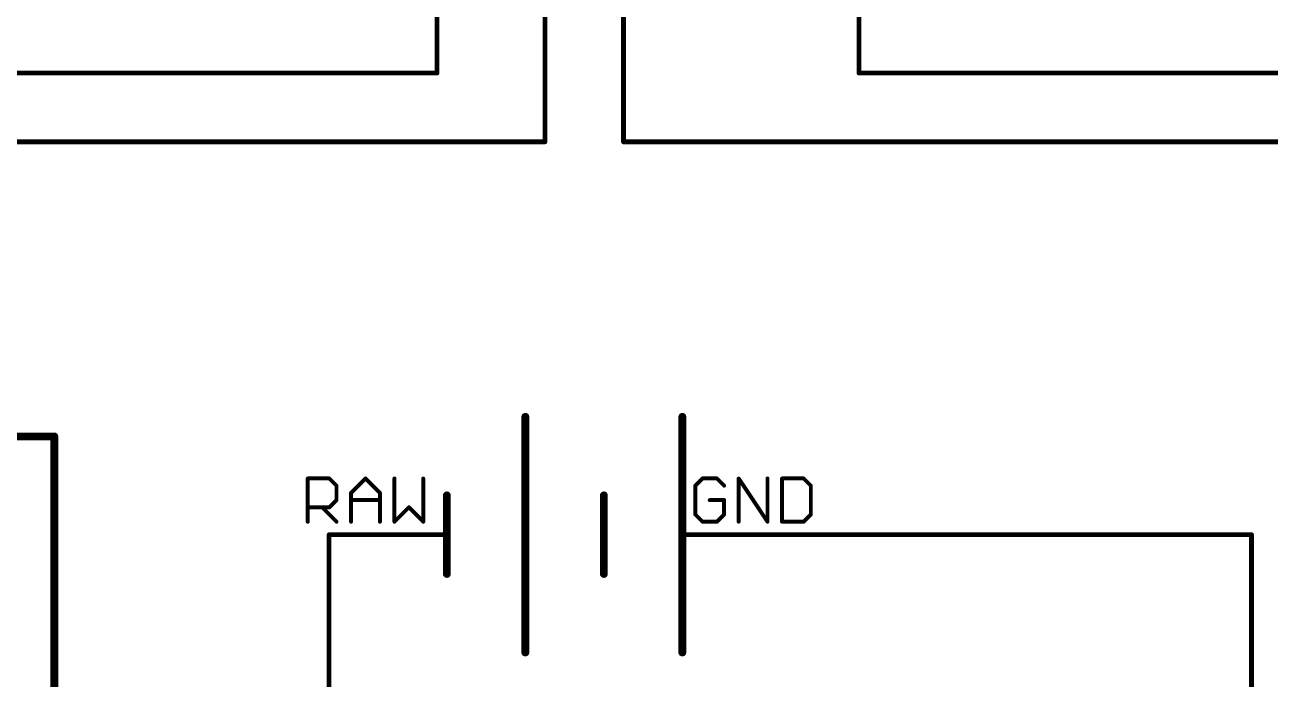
# Model space of a CAD drawing. Extents: x -4 to 257, y -4 to 175.
# Drawn here: x 105.41 to 145.7, y 110.58 to 131.73 of the extents above; entities that cross this region are included whole.
import ezdxf

# ---------------------------------------------------------------- set-up
doc = ezdxf.new("R2010")
doc.units = 0
for name, color, linetype in [('91', 94, 'CONTINUOUS'), ('94', 14, 'CONTINUOUS'), ('95', 251, 'CONTINUOUS')]:
    doc.layers.add(name, color=color, linetype=linetype)

msp = doc.modelspace()

# ---------------------------------------------------------------- linework, layer by layer
at = {"layer": '91', "const_width": 0.1524}
for points in [[(118.745, 130.175), (118.745, 154.305)], [(132.3975, 154.305), (132.3975, 130.175)], [(122.2375, 127.9525), (122.2375, 137.795)], [(124.7775, 137.795), (124.7775, 127.9525)], [(80.9625, 130.175), (118.745, 130.175)], [(132.3975, 130.175), (152.7175, 130.175)], [(82.8675, 127.9525), (122.2375, 127.9525)], [(124.7775, 127.9525), (150.495, 127.9525)], [(115.2525, 108.2675), (115.2525, 115.2525)], [(115.2525, 115.2525), (116.5225, 115.2525)], [(145.0975, 115.2525), (129.2225, 115.2525)], [(145.0975, 109.855), (145.0975, 115.2525)]]:
    msp.add_lwpolyline(points, dxfattribs=at)
at = {"layer": '91', "const_width": 0.0762}
for points in [[(118.7069, 130.175, 1), (118.7831, 130.175)], [(118.745, 130.1369, 1), (118.745, 130.2131)], [(132.3975, 130.2131, 1), (132.3975, 130.1369)], [(132.3594, 130.175, 1), (132.4356, 130.175)], [(122.1994, 127.9525, 1), (122.2756, 127.9525)], [(122.2375, 127.9144, 1), (122.2375, 127.9906)], [(124.7775, 127.9906, 1), (124.7775, 127.9144)], [(124.7394, 127.9525, 1), (124.8156, 127.9525)], [(115.2906, 115.2525, 1), (115.2144, 115.2525)], [(115.2525, 115.2906, 1), (115.2525, 115.2144)], [(116.5225, 115.2144, 1), (116.5225, 115.2906)], [(129.2225, 115.2906, 1), (129.2225, 115.2144)], [(145.1356, 115.2525, 1), (145.0594, 115.2525)], [(145.0975, 115.2144, 1), (145.0975, 115.2906)]]:
    msp.add_lwpolyline(points, format="xyb", dxfattribs=at)
at = {"layer": '94'}
for points, const_width in [([(121.6025, 111.4425), (121.6025, 119.0625)], 0.254), ([(126.6825, 111.4425), (126.6825, 119.0625)], 0.254), ([(106.3625, 118.4275), (88.5825, 118.4275)], 0.254), ([(106.3625, 77.7875), (106.3625, 118.4275)], 0.254), ([(119.0625, 113.9825), (119.0625, 116.5225)], 0.254), ([(124.1425, 113.9825), (124.1425, 116.5225)], 0.254), ([(116.5225, 115.2525), (119.0625, 115.2525)], 0.1524), ([(129.2225, 115.2525), (126.6825, 115.2525)], 0.1524)]:
    msp.add_lwpolyline(points, dxfattribs=dict(at, const_width=const_width))
for points, const_width in [([(121.666, 119.0625, 1), (121.539, 119.0625)], 0.127), ([(126.746, 119.0625, 1), (126.619, 119.0625)], 0.127), ([(106.426, 118.4275, 1), (106.299, 118.4275)], 0.127), ([(106.3625, 118.364, 1), (106.3625, 118.491)], 0.127), ([(119.126, 116.5225, 1), (118.999, 116.5225)], 0.127), ([(124.206, 116.5225, 1), (124.079, 116.5225)], 0.127), ([(116.5225, 115.2906, 1), (116.5225, 115.2144)], 0.0762), ([(119.0625, 115.2144, 1), (119.0625, 115.2906)], 0.0762), ([(126.6825, 115.2906, 1), (126.6825, 115.2144)], 0.0762), ([(129.2225, 115.2144, 1), (129.2225, 115.2906)], 0.0762), ([(118.999, 113.9825, 1), (119.126, 113.9825)], 0.127), ([(124.079, 113.9825, 1), (124.206, 113.9825)], 0.127), ([(121.539, 111.4425, 1), (121.666, 111.4425)], 0.127), ([(126.619, 111.4425, 1), (126.746, 111.4425)], 0.127)]:
    msp.add_lwpolyline(points, format="xyb", dxfattribs=dict(at, const_width=const_width))
at = {"layer": '95', "const_width": 0.127}
for points in [[(114.5606, 115.6716), (114.5606, 117.0698)], [(114.5606, 117.0698), (115.2597, 117.0698)], [(115.2597, 117.0698), (115.4927, 116.8368)], [(115.4927, 116.8368), (115.4927, 116.3707)], [(115.9638, 116.6037), (116.4299, 117.0698)], [(116.4299, 117.0698), (116.896, 116.6037)], [(117.3671, 117.0698), (117.3671, 115.6716)], [(118.2992, 115.6716), (118.2992, 117.0698)], [(127.3346, 117.0698), (127.1016, 116.8368)], [(127.1016, 116.8368), (127.1016, 115.9046)], [(127.8007, 117.0698), (127.3346, 117.0698)], [(128.0337, 116.8368), (127.8007, 117.0698)], [(128.5049, 115.6716), (128.5049, 117.0698)], [(128.5049, 117.0698), (129.437, 115.6716)], [(129.437, 115.6716), (129.437, 117.0698)], [(129.9082, 117.0698), (129.9082, 115.6716)], [(130.6073, 117.0698), (129.9082, 117.0698)], [(130.8403, 116.8368), (130.6073, 117.0698)], [(130.8403, 115.9046), (130.8403, 116.8368)], [(115.9638, 115.6716), (115.9638, 116.6037)], [(116.896, 116.6037), (116.896, 115.6716)], [(115.2597, 116.1377), (114.5606, 116.1377)], [(115.0266, 116.1377), (115.4927, 115.6716)], [(115.4927, 116.3707), (115.2597, 116.1377)], [(115.9638, 116.3707), (116.896, 116.3707)], [(117.3671, 115.6716), (117.8332, 116.1377)], [(117.8332, 116.1377), (118.2992, 115.6716)], [(128.0337, 116.3707), (127.5677, 116.3707)], [(128.0337, 115.9046), (128.0337, 116.3707)], [(127.1016, 115.9046), (127.3346, 115.6716)], [(127.3346, 115.6716), (127.8007, 115.6716)], [(127.8007, 115.6716), (128.0337, 115.9046)], [(129.9082, 115.6716), (130.6073, 115.6716)], [(130.6073, 115.6716), (130.8403, 115.9046)]]:
    msp.add_lwpolyline(points, dxfattribs=at)
at = {"layer": '95', "const_width": 0.0635}
for points in [[(114.5923, 117.0698, 1), (114.5288, 117.0698)], [(114.5606, 117.1015, 1), (114.5606, 117.038)], [(115.2821, 117.0922, 1), (115.2372, 117.0473)], [(115.2597, 117.038, 1), (115.2597, 117.1015)], [(115.5244, 116.8368, 1), (115.4609, 116.8368)], [(115.4702, 116.8143, 1), (115.5151, 116.8592)], [(116.4524, 117.0922, 1), (116.4075, 117.0473)], [(116.4524, 117.0473, 1), (116.4075, 117.0922)], [(117.3989, 117.0698, 1), (117.3354, 117.0698)], [(118.331, 117.0698, 1), (118.2675, 117.0698)], [(127.0791, 116.8592, 1), (127.1241, 116.8143)], [(127.1334, 116.8368, 1), (127.0699, 116.8368)], [(127.3346, 117.1015, 1), (127.3346, 117.038)], [(127.3571, 117.0473, 1), (127.3122, 117.0922)], [(127.8231, 117.0922, 1), (127.7782, 117.0473)], [(127.8007, 117.038, 1), (127.8007, 117.1015)], [(128.0113, 116.8143, 1), (128.0562, 116.8592)], [(128.5366, 117.0698, 1), (128.4731, 117.0698)], [(128.5313, 117.0874, 1), (128.4785, 117.0522)], [(129.4688, 117.0698, 1), (129.4053, 117.0698)], [(129.9399, 117.0698, 1), (129.8764, 117.0698)], [(129.9082, 117.1015, 1), (129.9082, 117.038)], [(130.6297, 117.0922, 1), (130.5848, 117.0473)], [(130.6073, 117.038, 1), (130.6073, 117.1015)], [(130.872, 116.8368, 1), (130.8085, 116.8368)], [(130.8178, 116.8143, 1), (130.8627, 116.8592)], [(115.9956, 116.6037, 1), (115.9321, 116.6037)], [(115.9414, 116.6262, 1), (115.9863, 116.5813)], [(116.9277, 116.6037, 1), (116.8642, 116.6037)], [(116.8735, 116.5813, 1), (116.9184, 116.6262)], [(114.5606, 116.1694, 1), (114.5606, 116.1059)], [(115.0491, 116.1601, 1), (115.0042, 116.1152)], [(115.2372, 116.1601, 1), (115.2821, 116.1152)], [(115.2597, 116.1059, 1), (115.2597, 116.1694)], [(115.4609, 116.3707, 1), (115.5244, 116.3707)], [(115.5151, 116.3482, 1), (115.4702, 116.3931)], [(115.9638, 116.4024, 1), (115.9638, 116.3389)], [(116.896, 116.3389, 1), (116.896, 116.4024)], [(117.8556, 116.1601, 1), (117.8107, 116.1152)], [(117.8556, 116.1152, 1), (117.8107, 116.1601)], [(127.5677, 116.4024, 1), (127.5677, 116.3389)], [(128.0655, 116.3707, 1), (128.002, 116.3707)], [(128.0337, 116.3389, 1), (128.0337, 116.4024)], [(114.5288, 115.6716, 1), (114.5923, 115.6716)], [(115.4702, 115.6491, 1), (115.5151, 115.6941)], [(115.9321, 115.6716, 1), (115.9956, 115.6716)], [(116.8642, 115.6716, 1), (116.9277, 115.6716)], [(117.3447, 115.6941, 1), (117.3896, 115.6491)], [(117.3354, 115.6716, 1), (117.3989, 115.6716)], [(118.2675, 115.6716, 1), (118.331, 115.6716)], [(118.2768, 115.6491, 1), (118.3217, 115.6941)], [(127.1241, 115.9271, 1), (127.0791, 115.8822)], [(127.0699, 115.9046, 1), (127.1334, 115.9046)], [(127.3346, 115.7034, 1), (127.3346, 115.6399)], [(127.3122, 115.6491, 1), (127.3571, 115.6941)], [(127.7782, 115.6941, 1), (127.8231, 115.6491)], [(127.8007, 115.6399, 1), (127.8007, 115.7034)], [(128.002, 115.9046, 1), (128.0655, 115.9046)], [(128.0562, 115.8822, 1), (128.0113, 115.9271)], [(128.4731, 115.6716, 1), (128.5366, 115.6716)], [(129.4053, 115.6716, 1), (129.4688, 115.6716)], [(129.4106, 115.654, 1), (129.4634, 115.6892)], [(129.9082, 115.7034, 1), (129.9082, 115.6399)], [(129.8764, 115.6716, 1), (129.9399, 115.6716)], [(130.5848, 115.6941, 1), (130.6297, 115.6491)], [(130.6073, 115.6399, 1), (130.6073, 115.7034)], [(130.8085, 115.9046, 1), (130.872, 115.9046)], [(130.8627, 115.8822, 1), (130.8178, 115.9271)]]:
    msp.add_lwpolyline(points, format="xyb", dxfattribs=at)

doc.saveas('drawing.dxf')
